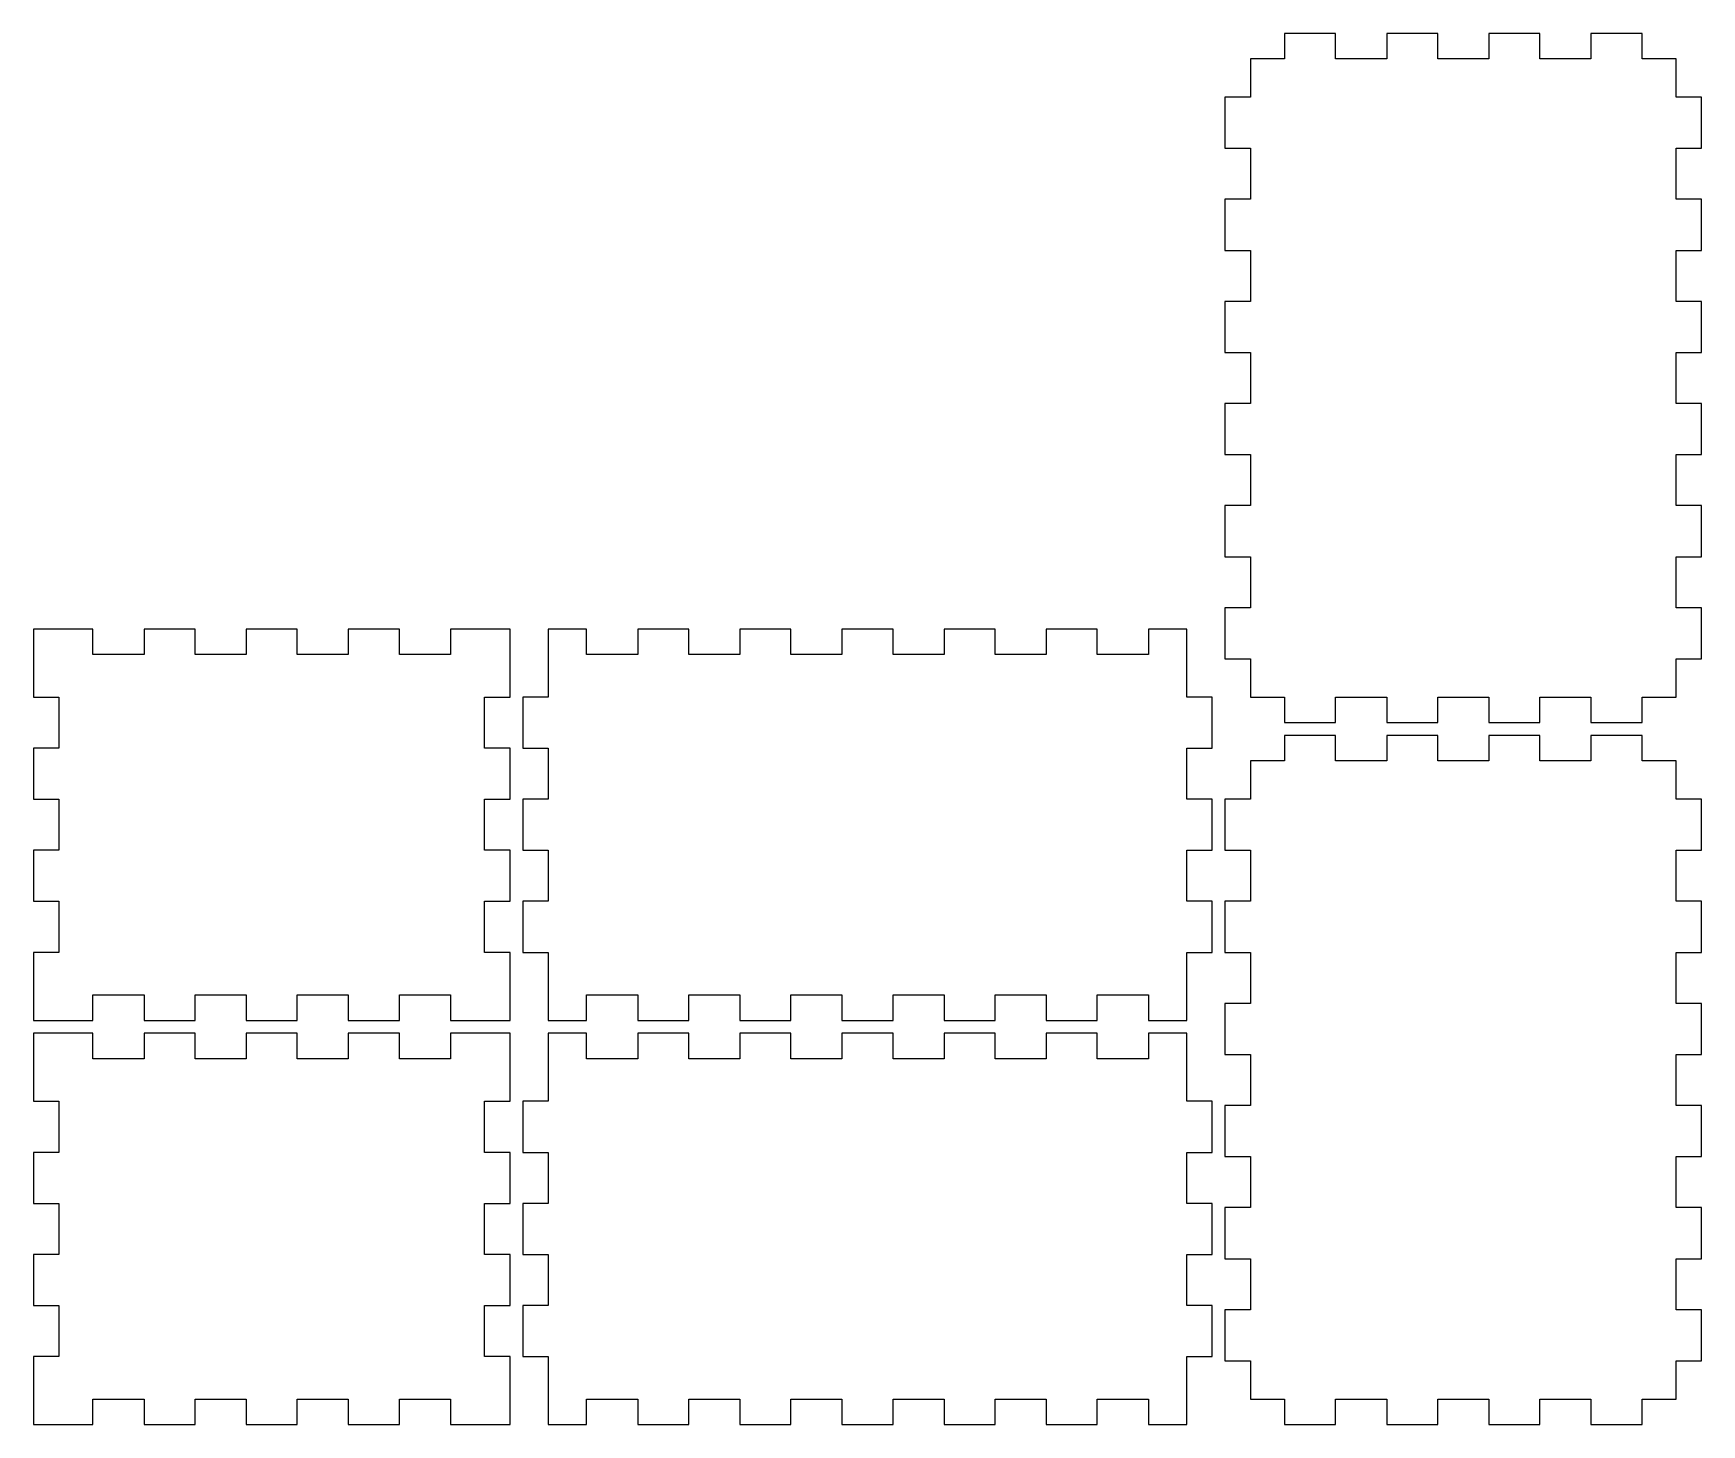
# Model space of a CAD drawing. Header units: millimetres. Extents: x 0 to 392, y 3 to 330.
import ezdxf

# ---------------------------------------------------------------- set-up
doc = ezdxf.new("R2010")
doc.units = ezdxf.units.MM

msp = doc.modelspace()

# ---------------------------------------------------------------- linework, layer by layer
at = {"layer": 'back_outsideCutPath'}
for p, q in [((0, 190), (0, 174)), ((14, 190), (0, 190)), ((14, 184), (14, 190)), ((38, 190), (26, 190)), ((26, 190), (26, 184)), ((38, 184), (38, 190)), ((62, 190), (50, 190)), ((50, 190), (50, 184)), ((62, 184), (62, 190)), ((86, 190), (74, 190)), ((74, 190), (74, 184)), ((86, 184), (86, 190)), ((112, 190), (98, 190)), ((98, 190), (98, 184)), ((112, 186), (112, 190)), ((112, 174), (112, 186)), ((26, 184), (14, 184)), ((50, 184), (38, 184)), ((74, 184), (62, 184)), ((98, 184), (86, 184)), ((0, 174), (6, 174)), ((6, 174), (6, 162)), ((106, 162), (106, 174)), ((106, 174), (112, 174)), ((6, 162), (0, 162)), ((0, 162), (0, 150)), ((112, 162), (106, 162)), ((112, 150), (112, 162)), ((0, 150), (6, 150)), ((6, 150), (6, 138)), ((106, 138), (106, 150)), ((106, 150), (112, 150)), ((6, 138), (0, 138)), ((0, 138), (0, 126)), ((112, 138), (106, 138)), ((112, 126), (112, 138)), ((0, 126), (6, 126)), ((6, 126), (6, 114)), ((106, 114), (106, 126)), ((106, 126), (112, 126)), ((6, 114), (0, 114)), ((0, 114), (0, 102)), ((112, 114), (106, 114)), ((112, 98), (112, 114)), ((0, 102), (0, 98)), ((14, 98), (14, 104)), ((14, 104), (26, 104)), ((26, 104), (26, 98)), ((38, 98), (38, 104)), ((38, 104), (50, 104)), ((50, 104), (50, 98)), ((62, 98), (62, 104)), ((62, 104), (74, 104)), ((74, 104), (74, 98)), ((86, 98), (86, 104)), ((86, 104), (98, 104)), ((98, 104), (98, 98)), ((0, 98), (14, 98)), ((26, 98), (38, 98)), ((50, 98), (62, 98)), ((74, 98), (86, 98)), ((98, 98), (112, 98))]:
    msp.add_line(p, q, dxfattribs=at)
at = {"layer": 'bottom_outsideCutPath'}
for p, q in [((306, 330), (294, 330)), ((294, 330), (294, 324)), ((306, 324), (306, 330)), ((330, 330), (318, 330)), ((318, 330), (318, 324)), ((330, 324), (330, 330)), ((354, 330), (342, 330)), ((342, 330), (342, 324)), ((354, 324), (354, 330)), ((378, 330), (366, 330)), ((366, 330), (366, 324)), ((378, 324), (378, 330)), ((286, 324), (286, 315)), ((294, 324), (286, 324)), ((318, 324), (306, 324)), ((342, 324), (330, 324)), ((366, 324), (354, 324)), ((386, 324), (378, 324)), ((386, 315), (386, 324)), ((286, 315), (280, 315)), ((280, 315), (280, 303)), ((392, 315), (386, 315)), ((392, 303), (392, 315)), ((280, 303), (286, 303)), ((286, 303), (286, 291)), ((386, 291), (386, 303)), ((386, 303), (392, 303)), ((286, 291), (280, 291)), ((280, 291), (280, 279)), ((392, 291), (386, 291)), ((392, 279), (392, 291)), ((280, 279), (286, 279)), ((286, 279), (286, 267)), ((386, 267), (386, 279)), ((386, 279), (392, 279)), ((286, 267), (280, 267)), ((280, 267), (280, 255)), ((392, 267), (386, 267)), ((392, 255), (392, 267)), ((280, 255), (286, 255)), ((286, 255), (286, 243)), ((386, 243), (386, 255)), ((386, 255), (392, 255)), ((286, 243), (280, 243)), ((280, 243), (280, 231)), ((392, 243), (386, 243)), ((392, 231), (392, 243)), ((280, 231), (286, 231)), ((286, 231), (286, 219)), ((386, 219), (386, 231)), ((386, 231), (392, 231)), ((286, 219), (280, 219)), ((280, 219), (280, 207)), ((392, 219), (386, 219)), ((392, 207), (392, 219)), ((280, 207), (286, 207)), ((286, 207), (286, 195)), ((386, 195), (386, 207)), ((386, 207), (392, 207)), ((286, 195), (280, 195)), ((280, 195), (280, 183)), ((392, 195), (386, 195)), ((392, 183), (392, 195)), ((280, 183), (286, 183)), ((286, 183), (286, 174)), ((386, 174), (386, 183)), ((386, 183), (392, 183)), ((286, 174), (294, 174)), ((294, 174), (294, 168)), ((306, 168), (306, 174)), ((306, 174), (318, 174)), ((318, 174), (318, 168)), ((330, 168), (330, 174)), ((330, 174), (342, 174)), ((342, 174), (342, 168)), ((354, 168), (354, 174)), ((354, 174), (366, 174)), ((366, 174), (366, 168)), ((378, 168), (378, 174)), ((378, 174), (386, 174)), ((294, 168), (306, 168)), ((318, 168), (330, 168)), ((342, 168), (354, 168)), ((366, 168), (378, 168))]:
    msp.add_line(p, q, dxfattribs=at)
at = {"layer": 'front_outsideCutPath'}
for p, q in [((0, 95), (0, 79)), ((14, 95), (0, 95)), ((14, 89), (14, 95)), ((38, 95), (26, 95)), ((26, 95), (26, 89)), ((38, 89), (38, 95)), ((62, 95), (50, 95)), ((50, 95), (50, 89)), ((62, 89), (62, 95)), ((86, 95), (74, 95)), ((74, 95), (74, 89)), ((86, 89), (86, 95)), ((112, 95), (98, 95)), ((98, 95), (98, 89)), ((112, 91), (112, 95)), ((112, 79), (112, 91)), ((26, 89), (14, 89)), ((50, 89), (38, 89)), ((74, 89), (62, 89)), ((98, 89), (86, 89)), ((0, 79), (6, 79)), ((6, 79), (6, 67)), ((106, 67), (106, 79)), ((106, 79), (112, 79)), ((6, 67), (0, 67)), ((0, 67), (0, 55)), ((112, 67), (106, 67)), ((112, 55), (112, 67)), ((0, 55), (6, 55)), ((6, 55), (6, 43)), ((106, 43), (106, 55)), ((106, 55), (112, 55)), ((6, 43), (0, 43)), ((0, 43), (0, 31)), ((112, 43), (106, 43)), ((112, 31), (112, 43)), ((0, 31), (6, 31)), ((6, 31), (6, 19)), ((106, 19), (106, 31)), ((106, 31), (112, 31)), ((6, 19), (0, 19)), ((0, 19), (0, 7)), ((112, 19), (106, 19)), ((112, 3), (112, 19)), ((14, 3), (14, 9)), ((14, 9), (26, 9)), ((26, 9), (26, 3)), ((38, 3), (38, 9)), ((38, 9), (50, 9)), ((50, 9), (50, 3)), ((62, 3), (62, 9)), ((62, 9), (74, 9)), ((74, 9), (74, 3)), ((86, 3), (86, 9)), ((86, 9), (98, 9)), ((98, 9), (98, 3)), ((0, 7), (0, 3)), ((0, 3), (14, 3)), ((26, 3), (38, 3)), ((50, 3), (62, 3)), ((74, 3), (86, 3)), ((98, 3), (112, 3))]:
    msp.add_line(p, q, dxfattribs=at)
at = {"layer": 'left_outsideCutPath'}
for p, q in [((121, 95), (121, 79)), ((130, 95), (121, 95)), ((130, 89), (130, 95)), ((154, 95), (142, 95)), ((142, 95), (142, 89)), ((154, 89), (154, 95)), ((178, 95), (166, 95)), ((166, 95), (166, 89)), ((178, 89), (178, 95)), ((202, 95), (190, 95)), ((190, 95), (190, 89)), ((202, 89), (202, 95)), ((226, 95), (214, 95)), ((214, 95), (214, 89)), ((226, 89), (226, 95)), ((250, 95), (238, 95)), ((238, 95), (238, 89)), ((250, 89), (250, 95)), ((271, 95), (262, 95)), ((262, 95), (262, 89)), ((271, 91), (271, 95)), ((271, 79), (271, 91)), ((142, 89), (130, 89)), ((166, 89), (154, 89)), ((190, 89), (178, 89)), ((214, 89), (202, 89)), ((238, 89), (226, 89)), ((262, 89), (250, 89)), ((121, 79), (115, 79)), ((115, 79), (115, 67)), ((277, 79), (271, 79)), ((277, 67), (277, 79)), ((115, 67), (121, 67)), ((121, 67), (121, 55)), ((271, 55), (271, 67)), ((271, 67), (277, 67)), ((121, 55), (115, 55)), ((115, 55), (115, 43)), ((277, 55), (271, 55)), ((277, 43), (277, 55)), ((115, 43), (121, 43)), ((121, 43), (121, 31)), ((271, 31), (271, 43)), ((271, 43), (277, 43)), ((121, 31), (115, 31)), ((115, 31), (115, 19)), ((277, 31), (271, 31)), ((277, 19), (277, 31)), ((115, 19), (121, 19)), ((121, 19), (121, 7)), ((271, 3), (271, 19)), ((271, 19), (277, 19)), ((130, 3), (130, 9)), ((130, 9), (142, 9)), ((142, 9), (142, 3)), ((154, 3), (154, 9)), ((154, 9), (166, 9)), ((166, 9), (166, 3)), ((178, 3), (178, 9)), ((178, 9), (190, 9)), ((190, 9), (190, 3)), ((202, 3), (202, 9)), ((202, 9), (214, 9)), ((214, 9), (214, 3)), ((226, 3), (226, 9)), ((226, 9), (238, 9)), ((238, 9), (238, 3)), ((250, 3), (250, 9)), ((250, 9), (262, 9)), ((262, 9), (262, 3)), ((121, 7), (121, 3)), ((121, 3), (130, 3)), ((142, 3), (154, 3)), ((166, 3), (178, 3)), ((190, 3), (202, 3)), ((214, 3), (226, 3)), ((238, 3), (250, 3)), ((262, 3), (271, 3))]:
    msp.add_line(p, q, dxfattribs=at)
at = {"layer": 'right_outsideCutPath'}
for p, q in [((121, 190), (121, 174)), ((130, 190), (121, 190)), ((130, 184), (130, 190)), ((154, 190), (142, 190)), ((142, 190), (142, 184)), ((154, 184), (154, 190)), ((178, 190), (166, 190)), ((166, 190), (166, 184)), ((178, 184), (178, 190)), ((202, 190), (190, 190)), ((190, 190), (190, 184)), ((202, 184), (202, 190)), ((226, 190), (214, 190)), ((214, 190), (214, 184)), ((226, 184), (226, 190)), ((250, 190), (238, 190)), ((238, 190), (238, 184)), ((250, 184), (250, 190)), ((271, 190), (262, 190)), ((262, 190), (262, 184)), ((271, 186), (271, 190)), ((271, 174), (271, 186)), ((142, 184), (130, 184)), ((166, 184), (154, 184)), ((190, 184), (178, 184)), ((214, 184), (202, 184)), ((238, 184), (226, 184)), ((262, 184), (250, 184)), ((121, 174), (115, 174)), ((115, 174), (115, 162)), ((277, 174), (271, 174)), ((277, 162), (277, 174)), ((115, 162), (121, 162)), ((121, 162), (121, 150)), ((271, 150), (271, 162)), ((271, 162), (277, 162)), ((121, 150), (115, 150)), ((115, 150), (115, 138)), ((277, 150), (271, 150)), ((277, 138), (277, 150)), ((115, 138), (121, 138)), ((121, 138), (121, 126)), ((271, 126), (271, 138)), ((271, 138), (277, 138)), ((121, 126), (115, 126)), ((115, 126), (115, 114)), ((277, 126), (271, 126)), ((277, 114), (277, 126)), ((115, 114), (121, 114)), ((121, 114), (121, 102)), ((271, 98), (271, 114)), ((271, 114), (277, 114)), ((121, 102), (121, 98)), ((130, 98), (130, 104)), ((130, 104), (142, 104)), ((142, 104), (142, 98)), ((154, 98), (154, 104)), ((154, 104), (166, 104)), ((166, 104), (166, 98)), ((178, 98), (178, 104)), ((178, 104), (190, 104)), ((190, 104), (190, 98)), ((202, 98), (202, 104)), ((202, 104), (214, 104)), ((214, 104), (214, 98)), ((226, 98), (226, 104)), ((226, 104), (238, 104)), ((238, 104), (238, 98)), ((250, 98), (250, 104)), ((250, 104), (262, 104)), ((262, 104), (262, 98)), ((121, 98), (130, 98)), ((142, 98), (154, 98)), ((166, 98), (178, 98)), ((190, 98), (202, 98)), ((214, 98), (226, 98)), ((238, 98), (250, 98)), ((262, 98), (271, 98))]:
    msp.add_line(p, q, dxfattribs=at)
at = {"layer": 'top_outsideCutPath'}
for p, q in [((306, 165), (294, 165)), ((294, 165), (294, 159)), ((306, 159), (306, 165)), ((330, 165), (318, 165)), ((318, 165), (318, 159)), ((330, 159), (330, 165)), ((354, 165), (342, 165)), ((342, 165), (342, 159)), ((354, 159), (354, 165)), ((378, 165), (366, 165)), ((366, 165), (366, 159)), ((378, 159), (378, 165)), ((286, 159), (286, 150)), ((294, 159), (286, 159)), ((318, 159), (306, 159)), ((342, 159), (330, 159)), ((366, 159), (354, 159)), ((386, 159), (378, 159)), ((386, 150), (386, 159)), ((286, 150), (280, 150)), ((280, 150), (280, 138)), ((392, 150), (386, 150)), ((392, 138), (392, 150)), ((280, 138), (286, 138)), ((286, 138), (286, 126)), ((386, 126), (386, 138)), ((386, 138), (392, 138)), ((286, 126), (280, 126)), ((280, 126), (280, 114)), ((392, 126), (386, 126)), ((392, 114), (392, 126)), ((280, 114), (286, 114)), ((286, 114), (286, 102)), ((386, 102), (386, 114)), ((386, 114), (392, 114)), ((286, 102), (280, 102)), ((280, 102), (280, 90)), ((392, 102), (386, 102)), ((392, 90), (392, 102)), ((280, 90), (286, 90)), ((286, 90), (286, 78)), ((386, 78), (386, 90)), ((386, 90), (392, 90)), ((286, 78), (280, 78)), ((280, 78), (280, 66)), ((392, 78), (386, 78)), ((392, 66), (392, 78)), ((280, 66), (286, 66)), ((286, 66), (286, 54)), ((386, 54), (386, 66)), ((386, 66), (392, 66)), ((286, 54), (280, 54)), ((280, 54), (280, 42)), ((392, 54), (386, 54)), ((392, 42), (392, 54)), ((280, 42), (286, 42)), ((286, 42), (286, 30)), ((386, 30), (386, 42)), ((386, 42), (392, 42)), ((286, 30), (280, 30)), ((280, 30), (280, 18)), ((392, 30), (386, 30)), ((392, 18), (392, 30)), ((280, 18), (286, 18)), ((286, 18), (286, 9)), ((386, 9), (386, 18)), ((386, 18), (392, 18)), ((286, 9), (294, 9)), ((294, 9), (294, 3)), ((306, 3), (306, 9)), ((306, 9), (318, 9)), ((318, 9), (318, 3)), ((330, 3), (330, 9)), ((330, 9), (342, 9)), ((342, 9), (342, 3)), ((354, 3), (354, 9)), ((354, 9), (366, 9)), ((366, 9), (366, 3)), ((378, 3), (378, 9)), ((378, 9), (386, 9)), ((294, 3), (306, 3)), ((318, 3), (330, 3)), ((342, 3), (354, 3)), ((366, 3), (378, 3))]:
    msp.add_line(p, q, dxfattribs=at)

doc.saveas('drawing.dxf')
